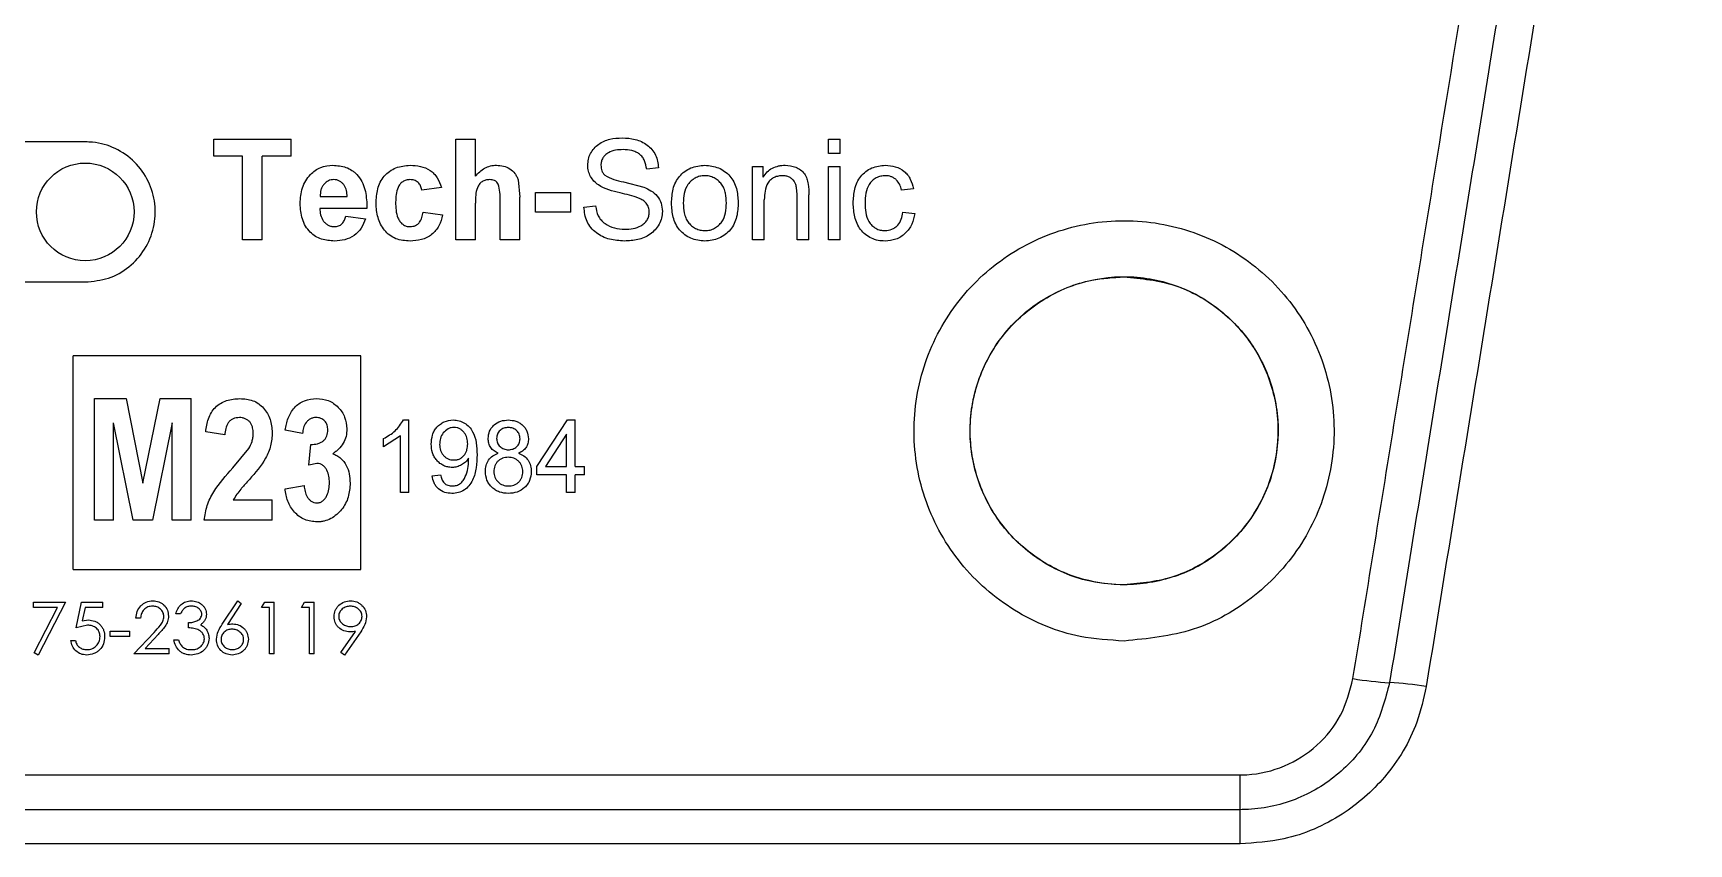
# Model space of a CAD drawing. Extents: x 150 to 4150, y 50 to 2920.
# Drawn here: x 974.9 to 1122.7, y 1658.8 to 1731.1 of the extents above; entities that cross this region are included whole.
import ezdxf

# ---------------------------------------------------------------- set-up
doc = ezdxf.new("R2010")
doc.units = 0
doc.header["$LTSCALE"] = 10
doc.linetypes.add('SLD-KATı', pattern=[0])
doc.layers.get('0').update_dxf_attribs({"linetype": 'CONTINUOUS'})

msp = doc.modelspace()

# ---------------------------------------------------------------- linework, layer by layer
at = {"color": 7, "linetype": 'SLD-KATı'}
for p, q in [((979.53, 1721.42), (962.03, 1721.42)), ((991.01, 1721.67), (997.9, 1721.67)), ((991.01, 1720.15), (991.01, 1721.67)), ((997.9, 1720.15), (997.9, 1721.67)), ((1012.61, 1721.67), (1014.36, 1721.67)), ((1012.61, 1712.69), (1012.61, 1721.67)), ((1014.36, 1718.36), (1014.36, 1721.67)), ((1045.88, 1721.67), (1046.93, 1721.67)), ((1045.88, 1720.38), (1045.88, 1721.67)), ((1046.93, 1720.38), (1046.93, 1721.67)), ((993.58, 1720.15), (991.01, 1720.15)), ((993.58, 1712.69), (993.58, 1720.15)), ((997.9, 1720.15), (995.33, 1720.15)), ((995.33, 1712.69), (995.33, 1720.15)), ((1046.93, 1720.38), (1045.88, 1720.38)), ((1018.18, 1718.04), (1018.33, 1716.5)), ((1030.71, 1719.1), (1029.66, 1718.98)), ((1039.11, 1719.22), (1040.05, 1719.22)), ((1039.11, 1712.69), (1039.11, 1719.22)), ((1040.05, 1718.28), (1040.05, 1719.22)), ((1045.88, 1719.22), (1046.93, 1719.22)), ((1045.88, 1712.69), (1045.88, 1719.22)), ((1046.93, 1712.69), (1046.93, 1719.22)), ((1000.5, 1716.54), (1002.92, 1716.54)), ((1011.33, 1717.35), (1009.58, 1717.12)), ((1018.33, 1712.69), (1018.33, 1716.5)), ((1019.73, 1716.89), (1022.88, 1716.89)), ((1019.73, 1715.14), (1019.73, 1716.89)), ((1022.88, 1715.14), (1022.88, 1716.89)), ((1027.59, 1717.85), (1029.39, 1717.39)), ((1043.08, 1712.69), (1043.08, 1716.66)), ((1044.13, 1712.69), (1044.13, 1716.69)), ((1053.47, 1717.24), (1052.42, 1717.12)), ((1004.67, 1715.49), (1000.47, 1715.49)), ((1004.68, 1715.68), (1004.67, 1715.49)), ((1009.69, 1715.14), (1011.44, 1714.9)), ((1014.36, 1712.69), (1014.36, 1715.96)), ((1016.58, 1712.69), (1016.58, 1716.14)), ((1022.88, 1715.14), (1019.73, 1715.14)), ((1024.05, 1715.6), (1025.1, 1715.72)), ((1040.16, 1712.69), (1040.16, 1716.25)), ((1052.54, 1715.14), (1053.59, 1715.02)), ((1002.8, 1714.79), (1004.56, 1714.55)), ((995.33, 1712.69), (993.58, 1712.69)), ((1014.36, 1712.69), (1012.61, 1712.69)), ((1018.33, 1712.69), (1016.58, 1712.69)), ((1040.16, 1712.69), (1039.11, 1712.69)), ((1044.13, 1712.69), (1043.08, 1712.69)), ((1046.93, 1712.69), (1045.88, 1712.69)), ((962.03, 1708.92), (979.53, 1708.92)), ((1004.14, 1702.32), (978.44, 1702.32)), ((978.44, 1683.26), (978.44, 1702.32)), ((1004.14, 1683.26), (1004.14, 1702.32)), ((980.35, 1698.52), (983.17, 1698.52)), ((980.35, 1687.66), (980.35, 1698.52)), ((983.17, 1698.52), (984.68, 1690.96)), ((984.68, 1690.96), (986.21, 1698.52)), ((986.21, 1698.52), (989, 1698.52)), ((989, 1687.66), (989, 1698.52)), ((983.8, 1687.66), (982.06, 1696.35)), ((982.06, 1687.66), (982.06, 1696.35)), ((987.3, 1696.35), (985.53, 1687.66)), ((987.3, 1687.66), (987.3, 1696.35)), ((1007.94, 1696.61), (1008.42, 1696.61)), ((1008.42, 1690.14), (1008.42, 1696.61)), ((1019.85, 1692.46), (1022.58, 1696.61)), ((1022.58, 1696.61), (1023.27, 1696.61)), ((1023.27, 1692.46), (1023.27, 1696.61)), ((991.98, 1695.27), (990.28, 1695.55)), ((998.92, 1695.41), (997.37, 1695.7)), ((999.49, 1692.58), (999.68, 1694.43)), ((1007.67, 1695.2), (1006.17, 1694.2)), ((1006.17, 1694.2), (1006.17, 1694.95)), ((1007.67, 1690.14), (1007.67, 1695.2)), ((1022.51, 1695.35), (1020.61, 1692.46)), ((1022.51, 1692.46), (1022.51, 1695.35)), ((992.71, 1692.33), (994.13, 1694.06)), ((1013.76, 1693.03), (1013.76, 1693.19)), ((1000.22, 1692.73), (999.49, 1692.58)), ((1010.51, 1691.63), (1011.26, 1691.71)), ((1019.85, 1691.71), (1019.85, 1692.46)), ((1022.51, 1691.71), (1019.85, 1691.71)), ((1020.61, 1692.46), (1022.51, 1692.46)), ((1022.51, 1690.14), (1022.51, 1691.71)), ((1023.27, 1692.46), (1024.1, 1692.46)), ((1024.1, 1691.71), (1023.27, 1691.71)), ((1023.27, 1690.14), (1023.27, 1691.71)), ((1024.1, 1691.71), (1024.1, 1692.46)), ((997.37, 1690.48), (999.07, 1690.76)), ((1008.42, 1690.14), (1007.67, 1690.14)), ((1023.27, 1690.14), (1022.51, 1690.14)), ((992.75, 1689.49), (996.23, 1689.49)), ((996.23, 1687.66), (996.23, 1689.49)), ((982.06, 1687.66), (980.35, 1687.66)), ((985.53, 1687.66), (983.8, 1687.66)), ((989, 1687.66), (987.3, 1687.66)), ((996.23, 1687.66), (990.14, 1687.66)), ((978.44, 1683.26), (1004.14, 1683.26)), ((974.91, 1680.36), (977.76, 1680.36)), ((974.91, 1679.89), (974.91, 1680.36)), ((977.06, 1679.89), (974.91, 1679.89)), ((974.97, 1675.84), (977.06, 1679.89)), ((977.76, 1680.36), (975.33, 1675.64)), ((978.71, 1678.06), (979.19, 1680.36)), ((979.19, 1680.36), (981.09, 1680.36)), ((979.51, 1679.89), (979.26, 1678.68)), ((981.09, 1679.89), (979.51, 1679.89)), ((981.09, 1679.89), (981.09, 1680.36)), ((991.75, 1678.38), (993.14, 1680.48)), ((993.46, 1680.23), (992.23, 1678.37)), ((993.14, 1680.48), (993.46, 1680.23)), ((995.27, 1679.89), (995.55, 1680.36)), ((995.99, 1679.89), (995.27, 1679.89)), ((995.55, 1680.36), (996.4, 1680.36)), ((995.99, 1675.76), (995.99, 1679.89)), ((996.4, 1675.76), (996.4, 1680.36)), ((998.84, 1679.89), (999.11, 1680.36)), ((999.55, 1679.89), (998.84, 1679.89)), ((999.11, 1680.36), (999.96, 1680.36)), ((999.55, 1675.76), (999.55, 1679.89)), ((999.96, 1675.76), (999.96, 1680.36)), ((979.73, 1678.3), (978.71, 1678.06)), ((979.26, 1678.68), (979.81, 1678.77)), ((984.47, 1678.94), (984.05, 1678.94)), ((988.03, 1679.3), (987.62, 1679.3)), ((988.74, 1678.06), (988.74, 1678.53)), ((978.24, 1676.94), (978.65, 1676.94)), ((981.74, 1677.76), (983.52, 1677.76)), ((981.74, 1677.29), (981.74, 1677.76)), ((983.52, 1677.29), (981.74, 1677.29)), ((983.52, 1677.29), (983.52, 1677.76)), ((983.88, 1675.76), (985.67, 1677.66)), ((986.03, 1677.46), (984.87, 1676.23)), ((987.44, 1677), (987.85, 1677)), ((1002.36, 1675.87), (1003.65, 1677.74)), ((1004.12, 1677.71), (1002.69, 1675.64)), ((975.33, 1675.64), (974.97, 1675.84)), ((987.02, 1675.76), (983.88, 1675.76)), ((984.87, 1676.23), (987.02, 1676.23)), ((987.02, 1675.76), (987.02, 1676.23)), ((996.4, 1675.76), (995.99, 1675.76)), ((999.96, 1675.76), (999.55, 1675.76)), ((1002.69, 1675.64), (1002.36, 1675.87)), ((958.92, 1664.95), (1082.64, 1664.95)), ((1082.64, 1661.84), (1082.64, 1664.95)), ((1082.64, 1661.84), (958.92, 1661.84)), ((1082.64, 1658.79), (1082.64, 1661.84)), ((1082.64, 1658.79), (958.92, 1658.79))]:
    msp.add_line(p, q, dxfattribs=at)
msp.add_circle((979.53, 1715.17), 4.36, dxfattribs=at)
for centre, radius, start, end in [((1097.6, 1702.81), 29.68, 260.5422, 266.8875), ((1094.5, 1643.95), 29.27, 80.6586, 87.0911)]:
    msp.add_arc(centre, radius, start, end, dxfattribs=at)
for points, knots in [([(1092.72, 1673.54), (1093.94, 1681.07), (1096.38, 1696.15), (1100.98, 1724.57), (1106.52, 1758.82), (1111.9, 1792.08), (1115.11, 1811.94), (1116.18, 1818.54)], [0, 0, 0, 0, 0.156572, 0.313392, 0.587524, 0.862996, 1, 1, 1, 1]), ([(1119.45, 1817.86), (1118.92, 1814.59), (1116.27, 1798.24), (1112.32, 1773.87), (1107.6, 1744.81), (1103.73, 1720.92), (1099.85, 1697.02), (1097.28, 1681.12), (1095.99, 1673.18)], [0, 0, 0, 0, 0.0680479, 0.3403924, 0.5047146, 0.6690368, 0.8345184, 1, 1, 1, 1]), ([(1122.71, 1817.18), (1121.45, 1809.42), (1118.08, 1788.68), (1114.16, 1764.55), (1109.55, 1736.17), (1105.1, 1708.78), (1101.2, 1684.81), (1099.26, 1672.83)], [0, 0, 0, 0, 0.1618866, 0.4325107, 0.5001293, 0.7500647, 1, 1, 1, 1]), ([(979.53, 1708.92), (980.23, 1708.99), (981.64, 1709.12), (983.5, 1710.2), (984.93, 1711.78), (985.74, 1713.76), (985.86, 1715.9), (985.26, 1717.95), (984.01, 1719.7), (982.26, 1720.92), (980.67, 1721.38), (979.75, 1721.41), (979.53, 1721.42)], [0, 0, 0, 0, 0.107103, 0.214201, 0.321424, 0.428877, 0.536492, 0.64413, 0.751674, 0.859074, 0.966344, 1, 1, 1, 1]), ([(1024.4, 1719.32), (1024.41, 1719.51), (1024.43, 1719.87), (1024.63, 1720.4), (1024.95, 1720.85), (1025.5, 1721.34), (1026.36, 1721.73), (1027.1, 1721.76), (1027.46, 1721.78)], [0, 0, 0, 0, 0.125161, 0.250238, 0.37531, 0.500479, 0.749793, 1, 1, 1, 1]), ([(1027.46, 1721.78), (1027.86, 1721.76), (1028.64, 1721.71), (1029.57, 1721.29), (1030.14, 1720.75), (1030.46, 1720.25), (1030.66, 1719.69), (1030.69, 1719.3), (1030.71, 1719.1)], [0, 0, 0, 0, 0.250133, 0.499414, 0.624538, 0.748959, 0.874748, 1, 1, 1, 1]), ([(1027.56, 1720.73), (1027.33, 1720.72), (1026.88, 1720.71), (1026.32, 1720.52), (1025.95, 1720.25), (1025.73, 1719.99), (1025.59, 1719.67), (1025.58, 1719.45), (1025.57, 1719.33)], [0, 0, 0, 0, 0.250351, 0.499929, 0.62962, 0.750056, 0.874991, 1, 1, 1, 1]), ([(1029.66, 1718.98), (1029.61, 1719.24), (1029.55, 1719.62), (1029.29, 1720.07), (1029.02, 1720.34), (1028.69, 1720.53), (1028.21, 1720.7), (1027.81, 1720.72), (1027.56, 1720.73)], [0, 0, 0, 0, 0.2496473, 0.3779073, 0.499675, 0.618633, 0.7498991, 1, 1, 1, 1]), ([(998.72, 1715.92), (998.75, 1716.39), (998.8, 1717.1), (999.19, 1717.97), (999.48, 1718.33), (999.63, 1718.51)], [0, 0, 0, 0, 0.499445, 0.74975, 1, 1, 1, 1]), ([(999.63, 1718.51), (999.77, 1718.64), (1000.04, 1718.89), (1000.71, 1719.25), (1001.27, 1719.3), (1001.64, 1719.33)], [0, 0, 0, 0, 0.250539, 0.501017, 1, 1, 1, 1]), ([(1001.71, 1718.05), (1001.63, 1718.05), (1001.47, 1718.04), (1001.15, 1717.94), (1000.97, 1717.77), (1000.85, 1717.66)], [0, 0, 0, 0, 0.246633, 0.501207, 1, 1, 1, 1]), ([(1001.64, 1719.33), (1002.04, 1719.3), (1002.64, 1719.26), (1003.26, 1718.94), (1003.58, 1718.71), (1003.72, 1718.57), (1003.79, 1718.5)], [0, 0, 0, 0, 0.499042, 0.749298, 0.874629, 1, 1, 1, 1]), ([(1002.92, 1716.54), (1002.91, 1716.72), (1002.88, 1717.08), (1002.71, 1717.5), (1002.46, 1717.77), (1002.24, 1717.93), (1001.99, 1718.03), (1001.8, 1718.05), (1001.71, 1718.05)], [0, 0, 0, 0, 0.25029, 0.499567, 0.624698, 0.749827, 0.87481, 1, 1, 1, 1]), ([(1003.79, 1718.5), (1003.94, 1718.3), (1004.26, 1717.9), (1004.61, 1716.94), (1004.65, 1716.19), (1004.68, 1715.68)], [0, 0, 0, 0, 0.249958, 0.500124, 1, 1, 1, 1]), ([(1005.49, 1715.93), (1005.51, 1716.37), (1005.55, 1717.02), (1005.85, 1717.83), (1006.21, 1718.37), (1006.69, 1718.81), (1007.45, 1719.24), (1008.1, 1719.3), (1008.53, 1719.33)], [0, 0, 0, 0, 0.250145, 0.375355, 0.500469, 0.625592, 0.750723, 1, 1, 1, 1]), ([(1008.52, 1718.05), (1008.4, 1718.04), (1008.18, 1718.03), (1007.87, 1717.88), (1007.62, 1717.65), (1007.39, 1717.27), (1007.26, 1716.72), (1007.25, 1716.27), (1007.24, 1716.05)], [0, 0, 0, 0, 0.124994, 0.249801, 0.374756, 0.499693, 0.749473, 1, 1, 1, 1]), ([(1009.58, 1717.12), (1009.55, 1717.25), (1009.49, 1717.5), (1009.3, 1717.77), (1009.09, 1717.93), (1008.85, 1718.03), (1008.65, 1718.04), (1008.52, 1718.05)], [0, 0, 0, 0, 0.250263, 0.499565, 0.621329, 0.74996, 1, 1, 1, 1]), ([(1008.53, 1719.33), (1008.84, 1719.32), (1009.46, 1719.29), (1010.2, 1718.99), (1010.68, 1718.59), (1011.06, 1718.09), (1011.22, 1717.65), (1011.33, 1717.35)], [0, 0, 0, 0, 0.250236, 0.49971, 0.622006, 0.750033, 1, 1, 1, 1]), ([(1014.36, 1718.36), (1014.62, 1718.63), (1015, 1719.03), (1015.61, 1719.26), (1015.97, 1719.33), (1016.15, 1719.33), (1016.24, 1719.33)], [0, 0, 0, 0, 0.498643, 0.749055, 0.874492, 1, 1, 1, 1]), ([(1015.62, 1718.05), (1015.5, 1718.04), (1015.27, 1718.03), (1014.95, 1717.88), (1014.69, 1717.64), (1014.37, 1717.02), (1014.37, 1716.43), (1014.36, 1715.96)], [0, 0, 0, 0, 0.125206, 0.250146, 0.376208, 0.500302, 1, 1, 1, 1]), ([(1016.41, 1717.65), (1016.37, 1717.71), (1016.28, 1717.84), (1016.08, 1717.97), (1015.85, 1718.04), (1015.7, 1718.05), (1015.62, 1718.05)], [0, 0, 0, 0, 0.250048, 0.4997611, 0.752482, 1, 1, 1, 1]), ([(1016.24, 1719.33), (1016.45, 1719.32), (1016.87, 1719.3), (1017.46, 1719.05), (1017.84, 1718.69), (1018.06, 1718.33), (1018.14, 1718.14), (1018.18, 1718.04)], [0, 0, 0, 0, 0.25031, 0.499971, 0.749385, 0.874641, 1, 1, 1, 1]), ([(1027.29, 1716.86), (1026.61, 1717.02), (1025.74, 1717.22), (1024.94, 1717.9), (1024.63, 1718.32), (1024.47, 1718.72), (1024.41, 1719.06), (1024.4, 1719.24), (1024.4, 1719.32)], [0, 0, 0, 0, 0.499165, 0.627051, 0.749535, 0.874603, 0.937283, 1, 1, 1, 1]), ([(1025.57, 1719.33), (1025.58, 1719.17), (1025.6, 1718.92), (1025.75, 1718.62), (1025.87, 1718.5), (1025.92, 1718.44)], [0, 0, 0, 0, 0.499276, 0.749721, 1, 1, 1, 1]), ([(1025.92, 1718.44), (1026.19, 1718.3), (1026.71, 1718.03), (1027.3, 1717.91), (1027.59, 1717.85)], [0, 0, 0, 0, 0.498479, 1, 1, 1, 1]), ([(1031.87, 1715.95), (1031.9, 1716.38), (1031.93, 1717.02), (1032.22, 1717.83), (1032.57, 1718.36), (1033.04, 1718.79), (1033.78, 1719.23), (1034.42, 1719.29), (1034.85, 1719.33)], [0, 0, 0, 0, 0.250177, 0.379057, 0.500533, 0.62558, 0.750863, 1, 1, 1, 1]), ([(1034.82, 1718.4), (1034.68, 1718.39), (1034.39, 1718.37), (1033.97, 1718.21), (1033.62, 1717.95), (1033.23, 1717.52), (1032.96, 1716.82), (1032.94, 1716.25), (1032.92, 1715.96)], [0, 0, 0, 0, 0.1251176, 0.2502018, 0.3753153, 0.5004433, 0.7496385, 1, 1, 1, 1]), ([(1036.78, 1715.96), (1036.76, 1716.25), (1036.75, 1716.7), (1036.57, 1717.27), (1036.35, 1717.65), (1036.05, 1717.98), (1035.68, 1718.22), (1035.33, 1718.35), (1035.04, 1718.4), (1034.9, 1718.4), (1034.82, 1718.4)], [0, 0, 0, 0, 0.249973, 0.381134, 0.49997, 0.6245, 0.749913, 0.874817, 0.937396, 1, 1, 1, 1]), ([(1034.85, 1719.33), (1035.27, 1719.29), (1035.9, 1719.23), (1036.63, 1718.8), (1037.1, 1718.39), (1037.46, 1717.86), (1037.77, 1717.08), (1037.8, 1716.44), (1037.83, 1716.02)], [0, 0, 0, 0, 0.249131, 0.373423, 0.499539, 0.620606, 0.749931, 1, 1, 1, 1]), ([(1040.05, 1718.28), (1040.16, 1718.44), (1040.39, 1718.76), (1040.87, 1719.1), (1041.34, 1719.26), (1041.72, 1719.33), (1041.92, 1719.33), (1042.01, 1719.33)], [0, 0, 0, 0, 0.2500119, 0.4997901, 0.7495501, 0.8747411, 1, 1, 1, 1]), ([(1041.8, 1718.4), (1041.67, 1718.39), (1041.42, 1718.38), (1041.04, 1718.26), (1040.72, 1718.05), (1040.38, 1717.66), (1040.19, 1717.02), (1040.17, 1716.51), (1040.16, 1716.25)], [0, 0, 0, 0, 0.125216, 0.25028, 0.375253, 0.500173, 0.749454, 1, 1, 1, 1]), ([(1043.08, 1716.66), (1043.08, 1716.86), (1043.07, 1717.18), (1042.99, 1717.59), (1042.87, 1717.88), (1042.67, 1718.11), (1042.41, 1718.28), (1042.11, 1718.38), (1041.91, 1718.4), (1041.8, 1718.4)], [0, 0, 0, 0, 0.250349, 0.386458, 0.500282, 0.625041, 0.748702, 0.874829, 1, 1, 1, 1]), ([(1042.01, 1719.33), (1042.34, 1719.3), (1042.83, 1719.25), (1043.41, 1718.93), (1043.77, 1718.59), (1043.98, 1718.14), (1044.12, 1717.5), (1044.13, 1717.01), (1044.13, 1716.69)], [0, 0, 0, 0, 0.249222, 0.374884, 0.499171, 0.624164, 0.749349, 1, 1, 1, 1]), ([(1048.1, 1715.96), (1048.12, 1716.38), (1048.15, 1717.02), (1048.42, 1717.81), (1048.75, 1718.35), (1049.2, 1718.79), (1049.92, 1719.23), (1050.55, 1719.29), (1050.97, 1719.33)], [0, 0, 0, 0, 0.250303, 0.380245, 0.500705, 0.625678, 0.750983, 1, 1, 1, 1]), ([(1050.98, 1718.4), (1050.84, 1718.39), (1050.55, 1718.38), (1050.14, 1718.22), (1049.79, 1717.97), (1049.42, 1717.53), (1049.18, 1716.83), (1049.16, 1716.26), (1049.15, 1715.98)], [0, 0, 0, 0, 0.125135, 0.250197, 0.375256, 0.500335, 0.749591, 1, 1, 1, 1]), ([(1050.97, 1719.33), (1051.27, 1719.31), (1051.87, 1719.27), (1052.55, 1718.9), (1052.97, 1718.48), (1053.29, 1717.96), (1053.4, 1717.53), (1053.47, 1717.24)], [0, 0, 0, 0, 0.249991, 0.49943, 0.624677, 0.749943, 1, 1, 1, 1]), ([(1052.42, 1717.12), (1052.37, 1717.29), (1052.27, 1717.62), (1052.02, 1717.99), (1051.74, 1718.2), (1051.5, 1718.32), (1051.25, 1718.39), (1051.07, 1718.4), (1050.98, 1718.4)], [0, 0, 0, 0, 0.250154, 0.499462, 0.62442, 0.749639, 0.874761, 1, 1, 1, 1]), ([(1000.85, 1717.66), (1000.79, 1717.58), (1000.67, 1717.42), (1000.52, 1717.04), (1000.51, 1716.74), (1000.5, 1716.54)], [0, 0, 0, 0, 0.250089, 0.500362, 1, 1, 1, 1]), ([(1016.58, 1716.14), (1016.58, 1716.4), (1016.59, 1716.91), (1016.47, 1717.4), (1016.41, 1717.65)], [0, 0, 0, 0, 0.512757, 1, 1, 1, 1]), ([(1029.89, 1715.16), (1029.88, 1715.3), (1029.86, 1715.58), (1029.64, 1715.95), (1029.32, 1716.23), (1028.55, 1716.59), (1027.85, 1716.74), (1027.29, 1716.86)], [0, 0, 0, 0, 0.124775, 0.249251, 0.367242, 0.499132, 1, 1, 1, 1]), ([(1029.39, 1717.39), (1029.61, 1717.29), (1030.06, 1717.09), (1030.62, 1716.6), (1031, 1715.96), (1031.04, 1715.47), (1031.06, 1715.22)], [0, 0, 0, 0, 0.250506, 0.500566, 0.750063, 1, 1, 1, 1]), ([(999.62, 1713.36), (999.47, 1713.53), (999.17, 1713.89), (998.8, 1714.75), (998.75, 1715.45), (998.72, 1715.92)], [0, 0, 0, 0, 0.250194, 0.500441, 1, 1, 1, 1]), ([(1000.47, 1715.49), (1000.48, 1715.29), (1000.51, 1714.9), (1000.71, 1714.45), (1000.97, 1714.16), (1001.21, 1713.98), (1001.44, 1713.9), (1001.63, 1713.86), (1001.73, 1713.86), (1001.78, 1713.86)], [0, 0, 0, 0, 0.2501746, 0.49938, 0.622668, 0.7496855, 0.8746831, 0.937341, 1, 1, 1, 1]), ([(1008.53, 1712.57), (1008.09, 1712.6), (1007.45, 1712.65), (1006.69, 1713.07), (1006.09, 1713.68), (1005.58, 1714.65), (1005.52, 1715.51), (1005.49, 1715.93)], [0, 0, 0, 0, 0.249686, 0.374632, 0.500037, 0.749797, 1, 1, 1, 1]), ([(1007.24, 1716.05), (1007.25, 1715.56), (1007.26, 1714.95), (1007.61, 1714.31), (1007.86, 1714.05), (1008.19, 1713.88), (1008.43, 1713.86), (1008.55, 1713.86)], [0, 0, 0, 0, 0.499515, 0.626872, 0.749912, 0.874842, 1, 1, 1, 1]), ([(1008.55, 1713.86), (1008.71, 1713.87), (1008.95, 1713.9), (1009.22, 1714.07), (1009.44, 1714.3), (1009.59, 1714.67), (1009.66, 1714.98), (1009.69, 1715.14)], [0, 0, 0, 0, 0.24907, 0.374174, 0.499304, 0.743247, 1, 1, 1, 1]), ([(1027.66, 1712.57), (1027.22, 1712.6), (1026.33, 1712.65), (1025.3, 1713.14), (1024.67, 1713.75), (1024.18, 1714.5), (1024.1, 1715.16), (1024.05, 1715.6)], [0, 0, 0, 0, 0.250466, 0.500009, 0.62733, 0.750603, 1, 1, 1, 1]), ([(1025.1, 1715.72), (1025.15, 1715.41), (1025.23, 1714.95), (1025.57, 1714.43), (1026.04, 1714.02), (1026.77, 1713.68), (1027.39, 1713.64), (1027.7, 1713.62)], [0, 0, 0, 0, 0.2498786, 0.3713716, 0.5001042, 0.7498325, 1, 1, 1, 1]), ([(1031.06, 1715.22), (1031.04, 1715.02), (1031.02, 1714.62), (1030.78, 1714.06), (1030.43, 1713.56), (1029.82, 1713.03), (1028.87, 1712.63), (1028.06, 1712.59), (1027.66, 1712.57)], [0, 0, 0, 0, 0.125116, 0.250173, 0.37383, 0.500453, 0.74977, 1, 1, 1, 1]), ([(1027.7, 1713.62), (1027.95, 1713.63), (1028.45, 1713.65), (1029.05, 1713.86), (1029.46, 1714.15), (1029.71, 1714.44), (1029.86, 1714.78), (1029.88, 1715.03), (1029.89, 1715.16)], [0, 0, 0, 0, 0.250368, 0.499988, 0.625112, 0.750097, 0.874983, 1, 1, 1, 1]), ([(1034.85, 1712.57), (1034.42, 1712.61), (1033.78, 1712.68), (1033.05, 1713.12), (1032.57, 1713.55), (1032.23, 1714.09), (1031.93, 1714.89), (1031.9, 1715.53), (1031.87, 1715.95)], [0, 0, 0, 0, 0.249112, 0.374296, 0.499492, 0.62462, 0.749826, 1, 1, 1, 1]), ([(1032.92, 1715.96), (1032.94, 1715.66), (1032.96, 1715.21), (1033.13, 1714.64), (1033.35, 1714.25), (1033.65, 1713.93), (1034.01, 1713.68), (1034.44, 1713.53), (1034.73, 1713.51), (1034.88, 1713.51)], [0, 0, 0, 0, 0.250026, 0.3816264, 0.5001101, 0.6243652, 0.7501909, 0.8742029, 1, 1, 1, 1]), ([(1037.83, 1716.02), (1037.81, 1715.59), (1037.78, 1714.94), (1037.49, 1714.12), (1037.16, 1713.57), (1036.68, 1713.13), (1035.94, 1712.68), (1035.28, 1712.61), (1034.85, 1712.57)], [0, 0, 0, 0, 0.250263, 0.375495, 0.500612, 0.625763, 0.750907, 1, 1, 1, 1]), ([(1034.88, 1713.51), (1035.03, 1713.51), (1035.32, 1713.53), (1035.73, 1713.7), (1036.08, 1713.96), (1036.47, 1714.39), (1036.74, 1715.09), (1036.76, 1715.67), (1036.78, 1715.96)], [0, 0, 0, 0, 0.125093, 0.250123, 0.375265, 0.500419, 0.749681, 1, 1, 1, 1]), ([(1050.94, 1712.57), (1050.73, 1712.58), (1050.31, 1712.6), (1049.71, 1712.8), (1049.18, 1713.14), (1048.74, 1713.58), (1048.42, 1714.12), (1048.15, 1714.92), (1048.12, 1715.54), (1048.1, 1715.96)], [0, 0, 0, 0, 0.125064, 0.250041, 0.375011, 0.500013, 0.624981, 0.750051, 1, 1, 1, 1]), ([(1049.15, 1715.98), (1049.16, 1715.69), (1049.18, 1715.12), (1049.39, 1714.41), (1049.75, 1713.96), (1050.1, 1713.69), (1050.5, 1713.53), (1050.79, 1713.51), (1050.94, 1713.51)], [0, 0, 0, 0, 0.25043, 0.499835, 0.624839, 0.749906, 0.874905, 1, 1, 1, 1]), ([(1050.94, 1713.51), (1051.15, 1713.53), (1051.46, 1713.56), (1051.83, 1713.77), (1052.16, 1714.04), (1052.42, 1714.52), (1052.5, 1714.93), (1052.54, 1715.14)], [0, 0, 0, 0, 0.246957, 0.375106, 0.49991, 0.749469, 1, 1, 1, 1]), ([(1053.59, 1715.02), (1053.52, 1714.7), (1053.38, 1714.05), (1052.79, 1713.22), (1051.93, 1712.66), (1051.27, 1712.6), (1050.94, 1712.57)], [0, 0, 0, 0, 0.25053, 0.500249, 0.749981, 1, 1, 1, 1]), ([(1001.78, 1713.86), (1001.9, 1713.87), (1002.09, 1713.88), (1002.32, 1714), (1002.51, 1714.16), (1002.69, 1714.43), (1002.77, 1714.67), (1002.8, 1714.79)], [0, 0, 0, 0, 0.249479, 0.371138, 0.499784, 0.749476, 1, 1, 1, 1]), ([(1004.56, 1714.55), (1004.44, 1714.27), (1004.22, 1713.7), (1003.56, 1713.03), (1002.71, 1712.63), (1002.1, 1712.59), (1001.79, 1712.57)], [0, 0, 0, 0, 0.250332, 0.499863, 0.749676, 1, 1, 1, 1]), ([(1011.44, 1714.9), (1011.35, 1714.57), (1011.21, 1714.07), (1010.83, 1713.5), (1010.47, 1713.14), (1010.03, 1712.87), (1009.39, 1712.62), (1008.87, 1712.59), (1008.53, 1712.57)], [0, 0, 0, 0, 0.249824, 0.377175, 0.499988, 0.622196, 0.750155, 1, 1, 1, 1]), ([(1072.28, 1676.89), (1074.38, 1677.1), (1078.57, 1677.51), (1084.16, 1680.7), (1088.43, 1685.42), (1090.9, 1691.34), (1091.27, 1697.77), (1089.49, 1703.96), (1085.75, 1709.2), (1080.49, 1712.9), (1074.32, 1714.64), (1067.92, 1714.24), (1062.02, 1711.76), (1057.27, 1707.46), (1054.21, 1701.84), (1053.17, 1695.51), (1054.29, 1689.19), (1057.45, 1683.58), (1062.3, 1679.36), (1067.54, 1677.19), (1070.97, 1676.97), (1072.28, 1676.89)], [0, 0, 0, 0, 0.05328, 0.106553, 0.160041, 0.213898, 0.26796, 0.321984, 0.375824, 0.42948, 0.48302, 0.53651, 0.589989, 0.64349, 0.697057, 0.750762, 0.804662, 0.858719, 0.912748, 0.966501, 1, 1, 1, 1]), ([(1001.79, 1712.57), (1001.4, 1712.6), (1000.8, 1712.64), (1000.07, 1712.96), (999.77, 1713.23), (999.62, 1713.36)], [0, 0, 0, 0, 0.4995708, 0.7498163, 1, 1, 1, 1]), ([(1072.28, 1681.89), (1073.82, 1682.04), (1076.9, 1682.34), (1081, 1684.69), (1084.13, 1688.15), (1085.94, 1692.5), (1086.21, 1697.21), (1084.9, 1701.75), (1082.15, 1705.59), (1078.29, 1708.3), (1073.77, 1709.58), (1069.08, 1709.28), (1064.75, 1707.46), (1061.27, 1704.31), (1059.03, 1700.18), (1058.27, 1695.54), (1059.09, 1690.9), (1061.41, 1686.79), (1064.97, 1683.7), (1068.81, 1682.11), (1071.32, 1681.95), (1072.28, 1681.89)], [0, 0, 0, 0, 0.053318, 0.106629, 0.160122, 0.21394, 0.267967, 0.321997, 0.375878, 0.429572, 0.483122, 0.536594, 0.590046, 0.643534, 0.697122, 0.75087, 0.804804, 0.858854, 0.91284, 0.966563, 1, 1, 1, 1]), ([(1072.28, 1709.38), (1071.32, 1709.32), (1068.81, 1709.16), (1064.98, 1707.57), (1061.43, 1704.49), (1059.1, 1700.38), (1058.28, 1695.74), (1059.04, 1691.09), (1061.29, 1686.97), (1064.76, 1683.84), (1069.07, 1682.02), (1073.74, 1681.72), (1078.27, 1682.98), (1082.13, 1685.69), (1084.88, 1689.53), (1086.19, 1694.06), (1085.93, 1698.75), (1084.14, 1703.09), (1081.01, 1706.57), (1076.91, 1708.92), (1073.82, 1709.23), (1072.28, 1709.38)], [0, 0, 0, 0, 0.033566, 0.087155, 0.140905, 0.194842, 0.248893, 0.302875, 0.356595, 0.41, 0.463214, 0.516535, 0.570152, 0.624074, 0.678126, 0.732109, 0.785918, 0.839552, 0.893059, 0.946529, 1, 1, 1, 1]), ([(990.28, 1695.55), (990.34, 1695.95), (990.43, 1696.55), (990.77, 1697.27), (991.13, 1697.75), (991.6, 1698.11), (992.33, 1698.45), (992.93, 1698.49), (993.33, 1698.52)], [0, 0, 0, 0, 0.250076, 0.380274, 0.500292, 0.625351, 0.750427, 1, 1, 1, 1]), ([(993.33, 1698.52), (993.72, 1698.49), (994.32, 1698.45), (995.03, 1698.08), (995.6, 1697.55), (996.12, 1696.68), (996.19, 1695.89), (996.23, 1695.5)], [0, 0, 0, 0, 0.2498365, 0.3750975, 0.5003268, 0.7479176, 1, 1, 1, 1]), ([(997.37, 1695.7), (997.44, 1696.06), (997.59, 1696.77), (998.05, 1697.6), (998.6, 1698.08), (999.25, 1698.44), (999.81, 1698.49), (1000.18, 1698.52)], [0, 0, 0, 0, 0.250566, 0.500132, 0.624785, 0.750555, 1, 1, 1, 1]), ([(1000.18, 1698.52), (1000.54, 1698.49), (1001.08, 1698.44), (1001.72, 1698.1), (1002.25, 1697.63), (1002.77, 1696.88), (1002.85, 1696.17), (1002.89, 1695.81)], [0, 0, 0, 0, 0.249746, 0.375608, 0.500416, 0.750407, 1, 1, 1, 1]), ([(993.29, 1696.83), (993.1, 1696.81), (992.81, 1696.78), (992.48, 1696.58), (992.22, 1696.3), (992.04, 1695.84), (992, 1695.46), (991.98, 1695.27)], [0, 0, 0, 0, 0.249292, 0.373562, 0.499565, 0.749262, 1, 1, 1, 1]), ([(994.53, 1695.39), (994.52, 1695.57), (994.51, 1695.84), (994.39, 1696.18), (994.25, 1696.41), (994.06, 1696.6), (993.82, 1696.73), (993.56, 1696.81), (993.38, 1696.82), (993.29, 1696.83)], [0, 0, 0, 0, 0.249942, 0.380131, 0.499951, 0.623477, 0.749881, 0.874845, 1, 1, 1, 1]), ([(1000.13, 1696.83), (1000.05, 1696.82), (999.88, 1696.81), (999.63, 1696.71), (999.42, 1696.57), (999.18, 1696.32), (998.99, 1695.92), (998.95, 1695.58), (998.92, 1695.41)], [0, 0, 0, 0, 0.125156, 0.250124, 0.374636, 0.500346, 0.749767, 1, 1, 1, 1]), ([(1001.19, 1695.72), (1001.18, 1695.86), (1001.17, 1696.08), (1001.05, 1696.35), (1000.92, 1696.52), (1000.75, 1696.66), (1000.56, 1696.76), (1000.35, 1696.82), (1000.21, 1696.82), (1000.13, 1696.83)], [0, 0, 0, 0, 0.249518, 0.37461, 0.499585, 0.624046, 0.749743, 0.874766, 1, 1, 1, 1]), ([(1000.79, 1694.75), (1000.86, 1694.82), (1000.99, 1694.94), (1001.11, 1695.19), (1001.18, 1695.45), (1001.19, 1695.63), (1001.19, 1695.72)], [0, 0, 0, 0, 0.250061, 0.499828, 0.749732, 1, 1, 1, 1]), ([(1002.89, 1695.81), (1002.88, 1695.59), (1002.85, 1695.14), (1002.58, 1694.52), (1002.23, 1694.08), (1001.89, 1693.78), (1001.71, 1693.66), (1001.62, 1693.59)], [0, 0, 0, 0, 0.249936, 0.499634, 0.749525, 0.874743, 1, 1, 1, 1]), ([(1006.17, 1694.95), (1006.53, 1695.16), (1007.25, 1695.57), (1007.71, 1696.26), (1007.94, 1696.61)], [0, 0, 0, 0, 0.500116, 1, 1, 1, 1]), ([(1010.42, 1694.46), (1010.44, 1694.73), (1010.47, 1695.14), (1010.68, 1695.65), (1010.92, 1695.98), (1011.23, 1696.25), (1011.7, 1696.54), (1012.11, 1696.58), (1012.38, 1696.61)], [0, 0, 0, 0, 0.2499844, 0.3764907, 0.5004432, 0.6275485, 0.750926, 1, 1, 1, 1]), ([(1012.46, 1695.94), (1012.37, 1695.94), (1012.18, 1695.93), (1011.83, 1695.78), (1011.47, 1695.47), (1011.21, 1694.97), (1011.19, 1694.6), (1011.17, 1694.41)], [0, 0, 0, 0, 0.123919, 0.251627, 0.500121, 0.749668, 1, 1, 1, 1]), ([(1012.38, 1696.61), (1012.56, 1696.6), (1012.91, 1696.57), (1013.41, 1696.35), (1013.82, 1696.01), (1014.24, 1695.43), (1014.48, 1694.57), (1014.5, 1693.86), (1014.51, 1693.51)], [0, 0, 0, 0, 0.12499, 0.250034, 0.375039, 0.500136, 0.749448, 1, 1, 1, 1]), ([(1013.68, 1694.48), (1013.67, 1694.65), (1013.65, 1695.01), (1013.44, 1695.42), (1013.19, 1695.67), (1012.97, 1695.83), (1012.73, 1695.93), (1012.55, 1695.94), (1012.46, 1695.94)], [0, 0, 0, 0, 0.2501092, 0.4992726, 0.6270201, 0.7503572, 0.8746091, 1, 1, 1, 1]), ([(1015.51, 1694.96), (1015.53, 1695.18), (1015.56, 1695.52), (1015.79, 1695.92), (1016.1, 1696.25), (1016.61, 1696.56), (1017.07, 1696.59), (1017.3, 1696.61)], [0, 0, 0, 0, 0.24955, 0.372669, 0.500322, 0.749908, 1, 1, 1, 1]), ([(1017.3, 1695.94), (1017.17, 1695.93), (1016.9, 1695.91), (1016.61, 1695.72), (1016.43, 1695.53), (1016.29, 1695.3), (1016.27, 1695.11), (1016.26, 1694.97)], [0, 0, 0, 0, 0.249953, 0.4998, 0.626937, 0.750561, 1, 1, 1, 1]), ([(1017.3, 1696.61), (1017.53, 1696.59), (1017.87, 1696.57), (1018.29, 1696.37), (1018.58, 1696.16), (1018.81, 1695.91), (1019.04, 1695.51), (1019.07, 1695.16), (1019.1, 1694.93)], [0, 0, 0, 0, 0.249839, 0.375097, 0.500366, 0.62691, 0.750771, 1, 1, 1, 1]), ([(1018.35, 1694.93), (1018.33, 1695.07), (1018.31, 1695.27), (1018.18, 1695.51), (1018, 1695.71), (1017.71, 1695.9), (1017.44, 1695.93), (1017.3, 1695.94)], [0, 0, 0, 0, 0.249713, 0.371532, 0.500405, 0.747989, 1, 1, 1, 1]), ([(994.13, 1694.06), (994.24, 1694.27), (994.4, 1694.58), (994.51, 1695.04), (994.52, 1695.27), (994.53, 1695.39)], [0, 0, 0, 0, 0.499608, 0.749748, 1, 1, 1, 1]), ([(996.23, 1695.5), (996.2, 1695.1), (996.14, 1694.3), (995.51, 1692.81), (994.71, 1691.9), (994.18, 1691.3)], [0, 0, 0, 0, 0.2499066, 0.4999812, 1, 1, 1, 1]), ([(999.68, 1694.43), (999.88, 1694.43), (1000.17, 1694.45), (1000.55, 1694.58), (1000.71, 1694.7), (1000.79, 1694.75)], [0, 0, 0, 0, 0.499624, 0.749726, 1, 1, 1, 1]), ([(1012.29, 1692.38), (1012.16, 1692.38), (1011.9, 1692.4), (1011.52, 1692.52), (1011.19, 1692.73), (1010.9, 1693), (1010.67, 1693.32), (1010.47, 1693.8), (1010.44, 1694.2), (1010.42, 1694.46)], [0, 0, 0, 0, 0.125088, 0.250077, 0.375002, 0.500221, 0.623875, 0.750339, 1, 1, 1, 1]), ([(1011.17, 1694.41), (1011.19, 1694.24), (1011.2, 1693.97), (1011.35, 1693.65), (1011.51, 1693.44), (1011.7, 1693.27), (1011.93, 1693.13), (1012.18, 1693.05), (1012.36, 1693.04), (1012.44, 1693.04)], [0, 0, 0, 0, 0.249526, 0.374618, 0.499693, 0.625858, 0.75035, 0.874269, 1, 1, 1, 1]), ([(1012.44, 1693.04), (1012.53, 1693.04), (1012.71, 1693.05), (1012.97, 1693.14), (1013.19, 1693.29), (1013.38, 1693.47), (1013.53, 1693.7), (1013.65, 1694.03), (1013.67, 1694.3), (1013.68, 1694.48)], [0, 0, 0, 0, 0.125071, 0.250082, 0.375111, 0.500144, 0.621988, 0.750203, 1, 1, 1, 1]), ([(1016.41, 1693.64), (1016.28, 1693.7), (1016.02, 1693.82), (1015.71, 1694.13), (1015.57, 1694.46), (1015.52, 1694.74), (1015.51, 1694.89), (1015.51, 1694.96)], [0, 0, 0, 0, 0.250228, 0.499787, 0.749305, 0.874609, 1, 1, 1, 1]), ([(1016.26, 1694.97), (1016.27, 1694.84), (1016.29, 1694.63), (1016.42, 1694.39), (1016.6, 1694.18), (1016.9, 1693.99), (1017.17, 1693.96), (1017.31, 1693.95)], [0, 0, 0, 0, 0.249889, 0.374117, 0.500587, 0.750168, 1, 1, 1, 1]), ([(1017.31, 1693.95), (1017.44, 1693.96), (1017.71, 1693.99), (1018, 1694.17), (1018.18, 1694.37), (1018.31, 1694.6), (1018.33, 1694.8), (1018.35, 1694.93)], [0, 0, 0, 0, 0.249878, 0.499547, 0.62635, 0.750347, 1, 1, 1, 1]), ([(1019.1, 1694.93), (1019.09, 1694.79), (1019.07, 1694.51), (1018.89, 1694.12), (1018.64, 1693.87), (1018.4, 1693.72), (1018.27, 1693.67), (1018.21, 1693.64)], [0, 0, 0, 0, 0.250158, 0.499694, 0.749368, 0.874637, 1, 1, 1, 1]), ([(1001.62, 1693.59), (1001.75, 1693.55), (1002, 1693.45), (1002.45, 1693.13), (1002.87, 1692.58), (1003.14, 1691.8), (1003.16, 1691.26), (1003.18, 1690.98)], [0, 0, 0, 0, 0.125099, 0.250232, 0.499775, 0.749672, 1, 1, 1, 1]), ([(1014.51, 1693.51), (1014.5, 1693.12), (1014.48, 1692.35), (1014.23, 1691.39), (1013.82, 1690.73), (1013.39, 1690.34), (1012.85, 1690.1), (1012.47, 1690.07), (1012.27, 1690.05)], [0, 0, 0, 0, 0.250539, 0.500162, 0.631126, 0.750111, 0.875032, 1, 1, 1, 1]), ([(1013.76, 1693.19), (1013.67, 1693.07), (1013.5, 1692.84), (1013.13, 1692.59), (1012.79, 1692.44), (1012.51, 1692.38), (1012.36, 1692.38), (1012.29, 1692.38)], [0, 0, 0, 0, 0.249792, 0.499716, 0.749645, 0.874795, 1, 1, 1, 1]), ([(1012.3, 1690.72), (1012.43, 1690.73), (1012.68, 1690.75), (1013.03, 1690.93), (1013.29, 1691.21), (1013.53, 1691.66), (1013.73, 1692.27), (1013.75, 1692.78), (1013.76, 1693.03)], [0, 0, 0, 0, 0.124872, 0.249722, 0.372895, 0.499645, 0.749659, 1, 1, 1, 1]), ([(1015.26, 1692.01), (1015.27, 1692.19), (1015.29, 1692.55), (1015.51, 1693.05), (1015.9, 1693.45), (1016.24, 1693.58), (1016.41, 1693.64)], [0, 0, 0, 0, 0.250552, 0.500404, 0.750081, 1, 1, 1, 1]), ([(1017.29, 1693.29), (1017.12, 1693.27), (1016.87, 1693.25), (1016.57, 1693.09), (1016.37, 1692.93), (1016.2, 1692.74), (1016.05, 1692.44), (1016.02, 1692.18), (1016.01, 1692.01)], [0, 0, 0, 0, 0.249415, 0.372192, 0.499918, 0.626467, 0.750448, 1, 1, 1, 1]), ([(1018.6, 1691.99), (1018.58, 1692.16), (1018.56, 1692.42), (1018.4, 1692.73), (1018.23, 1692.93), (1018.03, 1693.08), (1017.72, 1693.25), (1017.46, 1693.27), (1017.29, 1693.29)], [0, 0, 0, 0, 0.2495342, 0.3750127, 0.4999488, 0.6252848, 0.7505006, 1, 1, 1, 1]), ([(1018.21, 1693.64), (1018.37, 1693.57), (1018.71, 1693.43), (1019.09, 1693.03), (1019.31, 1692.53), (1019.34, 1692.17), (1019.35, 1691.99)], [0, 0, 0, 0, 0.250156, 0.499871, 0.749625, 1, 1, 1, 1]), ([(990.14, 1687.66), (990.21, 1688.1), (990.35, 1689), (991.19, 1690.64), (992.1, 1691.65), (992.71, 1692.33)], [0, 0, 0, 0, 0.2498414, 0.4996869, 1, 1, 1, 1]), ([(994.18, 1691.3), (994.05, 1691.16), (993.83, 1690.91), (993.59, 1690.64), (993.46, 1690.5), (993.43, 1690.45), (993.16, 1690.15), (992.96, 1689.82), (992.75, 1689.49)], [0, 0, 0, 0, 0.250361, 0.427434, 0.477051, 0.492132, 0.500722, 1, 1, 1, 1]), ([(1001.33, 1691.03), (1001.33, 1691.22), (1001.31, 1691.59), (1001.16, 1692.05), (1000.95, 1692.37), (1000.75, 1692.56), (1000.5, 1692.71), (1000.31, 1692.72), (1000.22, 1692.73)], [0, 0, 0, 0, 0.250315, 0.500045, 0.630529, 0.750214, 0.875077, 1, 1, 1, 1]), ([(1012.27, 1690.05), (1012.05, 1690.07), (1011.61, 1690.1), (1011.13, 1690.39), (1010.83, 1690.71), (1010.61, 1691.09), (1010.55, 1691.41), (1010.51, 1691.63)], [0, 0, 0, 0, 0.249966, 0.499379, 0.623585, 0.74991, 1, 1, 1, 1]), ([(1011.26, 1691.71), (1011.29, 1691.58), (1011.35, 1691.32), (1011.52, 1691.03), (1011.73, 1690.86), (1011.97, 1690.74), (1012.17, 1690.73), (1012.3, 1690.72)], [0, 0, 0, 0, 0.250452, 0.499982, 0.623984, 0.750345, 1, 1, 1, 1]), ([(1017.31, 1690.05), (1017.04, 1690.07), (1016.64, 1690.11), (1016.16, 1690.34), (1015.84, 1690.58), (1015.57, 1690.88), (1015.32, 1691.35), (1015.28, 1691.75), (1015.26, 1692.01)], [0, 0, 0, 0, 0.249686, 0.373704, 0.5002, 0.627087, 0.750594, 1, 1, 1, 1]), ([(1016.01, 1692.01), (1016.02, 1691.84), (1016.04, 1691.59), (1016.21, 1691.28), (1016.43, 1691.02), (1016.79, 1690.77), (1017.14, 1690.73), (1017.31, 1690.72)], [0, 0, 0, 0, 0.249907, 0.374387, 0.500631, 0.750286, 1, 1, 1, 1]), ([(1019.35, 1691.99), (1019.32, 1691.73), (1019.29, 1691.33), (1019.03, 1690.87), (1018.68, 1690.48), (1018.1, 1690.12), (1017.57, 1690.07), (1017.31, 1690.05)], [0, 0, 0, 0, 0.249661, 0.372735, 0.500411, 0.749991, 1, 1, 1, 1]), ([(1017.31, 1690.72), (1017.48, 1690.73), (1017.73, 1690.75), (1018.04, 1690.91), (1018.24, 1691.07), (1018.41, 1691.26), (1018.56, 1691.56), (1018.58, 1691.82), (1018.6, 1691.99)], [0, 0, 0, 0, 0.249529, 0.374411, 0.500066, 0.625304, 0.750499, 1, 1, 1, 1]), ([(1000.24, 1687.51), (999.85, 1687.55), (999.28, 1687.61), (998.62, 1688), (998.05, 1688.51), (997.54, 1689.35), (997.42, 1690.1), (997.37, 1690.48)], [0, 0, 0, 0, 0.249398, 0.372578, 0.500055, 0.749645, 1, 1, 1, 1]), ([(999.07, 1690.76), (999.09, 1690.58), (999.13, 1690.23), (999.29, 1689.81), (999.5, 1689.53), (999.7, 1689.35), (999.94, 1689.23), (1000.12, 1689.21), (1000.2, 1689.21)], [0, 0, 0, 0, 0.250372, 0.500059, 0.627638, 0.750227, 0.875016, 1, 1, 1, 1]), ([(1000.2, 1689.21), (1000.3, 1689.22), (1000.5, 1689.23), (1000.76, 1689.4), (1000.96, 1689.61), (1001.17, 1689.95), (1001.31, 1690.44), (1001.33, 1690.83), (1001.33, 1691.03)], [0, 0, 0, 0, 0.124842, 0.249608, 0.369178, 0.499842, 0.749637, 1, 1, 1, 1]), ([(1003.18, 1690.98), (1003.15, 1690.56), (1003.09, 1689.72), (1002.58, 1688.76), (1001.99, 1688.16), (1001.47, 1687.79), (1000.97, 1687.6), (1000.56, 1687.52), (1000.34, 1687.52), (1000.24, 1687.51)], [0, 0, 0, 0, 0.249898, 0.499246, 0.624712, 0.749614, 0.874668, 0.937324, 1, 1, 1, 1]), ([(984.05, 1678.94), (984.08, 1679.14), (984.12, 1679.54), (984.41, 1679.97), (984.71, 1680.23), (985.06, 1680.43), (985.36, 1680.46), (985.56, 1680.48)], [0, 0, 0, 0, 0.250052, 0.499593, 0.626991, 0.750379, 1, 1, 1, 1]), ([(985.54, 1680), (985.4, 1679.99), (985.19, 1679.97), (984.94, 1679.84), (984.78, 1679.71), (984.64, 1679.54), (984.52, 1679.29), (984.49, 1679.08), (984.47, 1678.94)], [0, 0, 0, 0, 0.249303, 0.374129, 0.499665, 0.625248, 0.750052, 1, 1, 1, 1]), ([(986.55, 1679.07), (986.54, 1679.14), (986.54, 1679.26), (986.47, 1679.44), (986.38, 1679.61), (986.2, 1679.79), (985.93, 1679.97), (985.67, 1679.99), (985.54, 1680)], [0, 0, 0, 0, 0.125254, 0.250427, 0.372571, 0.500988, 0.750349, 1, 1, 1, 1]), ([(985.56, 1680.48), (985.75, 1680.46), (986.02, 1680.44), (986.35, 1680.27), (986.63, 1680.04), (986.91, 1679.65), (986.94, 1679.29), (986.96, 1679.11)], [0, 0, 0, 0, 0.249873, 0.375565, 0.500626, 0.750354, 1, 1, 1, 1]), ([(987.62, 1679.3), (987.66, 1679.45), (987.76, 1679.77), (988.07, 1680.16), (988.5, 1680.43), (988.83, 1680.46), (988.99, 1680.48)], [0, 0, 0, 0, 0.250477, 0.500294, 0.75005, 1, 1, 1, 1]), ([(989, 1680), (988.89, 1680), (988.68, 1679.98), (988.38, 1679.83), (988.17, 1679.59), (988.08, 1679.39), (988.03, 1679.3)], [0, 0, 0, 0, 0.250128, 0.499613, 0.749397, 1, 1, 1, 1]), ([(988.99, 1680.48), (989.16, 1680.46), (989.5, 1680.43), (989.87, 1680.22), (990.1, 1679.98), (990.24, 1679.77), (990.33, 1679.53), (990.34, 1679.36), (990.35, 1679.28)], [0, 0, 0, 0, 0.249001, 0.499187, 0.624215, 0.74902, 0.875392, 1, 1, 1, 1]), ([(989.93, 1679.28), (989.93, 1679.34), (989.92, 1679.44), (989.85, 1679.59), (989.75, 1679.72), (989.58, 1679.86), (989.33, 1679.98), (989.11, 1680), (989, 1680)], [0, 0, 0, 0, 0.124203, 0.248613, 0.373085, 0.500352, 0.749876, 1, 1, 1, 1]), ([(1001.74, 1679.07), (1001.76, 1679.26), (1001.79, 1679.54), (1001.98, 1679.87), (1002.23, 1680.15), (1002.65, 1680.42), (1003.03, 1680.46), (1003.22, 1680.48)], [0, 0, 0, 0, 0.249571, 0.37466, 0.500355, 0.750159, 1, 1, 1, 1]), ([(1003.2, 1680), (1003.07, 1679.99), (1002.81, 1679.97), (1002.52, 1679.8), (1002.34, 1679.62), (1002.24, 1679.46), (1002.17, 1679.28), (1002.16, 1679.15), (1002.16, 1679.09)], [0, 0, 0, 0, 0.249756, 0.499146, 0.628565, 0.749618, 0.874785, 1, 1, 1, 1]), ([(1004.24, 1679.09), (1004.23, 1679.15), (1004.23, 1679.28), (1004.16, 1679.46), (1004.05, 1679.62), (1003.87, 1679.8), (1003.58, 1679.97), (1003.33, 1679.99), (1003.2, 1680)], [0, 0, 0, 0, 0.125204, 0.250372, 0.371561, 0.500841, 0.750252, 1, 1, 1, 1]), ([(1003.22, 1680.48), (1003.41, 1680.46), (1003.69, 1680.43), (1004.02, 1680.25), (1004.31, 1680.02), (1004.59, 1679.62), (1004.63, 1679.25), (1004.65, 1679.06)], [0, 0, 0, 0, 0.249799, 0.376197, 0.500694, 0.749077, 1, 1, 1, 1]), ([(980.85, 1677.28), (980.84, 1677.42), (980.82, 1677.63), (980.67, 1677.88), (980.53, 1678.04), (980.35, 1678.16), (980.09, 1678.27), (979.87, 1678.29), (979.73, 1678.3)], [0, 0, 0, 0, 0.249272, 0.372044, 0.499639, 0.620936, 0.750052, 1, 1, 1, 1]), ([(979.81, 1678.77), (980, 1678.75), (980.3, 1678.72), (980.65, 1678.53), (980.87, 1678.34), (981.05, 1678.11), (981.23, 1677.75), (981.25, 1677.46), (981.26, 1677.26)], [0, 0, 0, 0, 0.2493597, 0.3736402, 0.4998071, 0.6244525, 0.7502785, 1, 1, 1, 1]), ([(985.67, 1677.66), (985.87, 1677.87), (986.16, 1678.17), (986.5, 1678.65), (986.53, 1678.93), (986.55, 1679.07)], [0, 0, 0, 0, 0.5011413, 0.7509721, 1, 1, 1, 1]), ([(986.96, 1679.11), (986.95, 1678.95), (986.92, 1678.62), (986.58, 1678.05), (986.25, 1677.7), (986.03, 1677.46)], [0, 0, 0, 0, 0.249501, 0.499222, 1, 1, 1, 1]), ([(988.74, 1678.53), (988.87, 1678.54), (989.13, 1678.55), (989.45, 1678.66), (989.68, 1678.78), (989.82, 1678.92), (989.89, 1679.06), (989.93, 1679.19), (989.93, 1679.25), (989.93, 1679.28)], [0, 0, 0, 0, 0.250128, 0.50005, 0.632633, 0.750024, 0.874829, 0.937384, 1, 1, 1, 1]), ([(990.17, 1677.09), (990.16, 1677.17), (990.15, 1677.33), (990.04, 1677.55), (989.88, 1677.73), (989.62, 1677.92), (989.22, 1678.03), (988.9, 1678.05), (988.74, 1678.06)], [0, 0, 0, 0, 0.12496, 0.249924, 0.374652, 0.500049, 0.74944, 1, 1, 1, 1]), ([(990.35, 1679.28), (990.34, 1679.19), (990.33, 1679), (990.22, 1678.73), (990.07, 1678.54), (989.92, 1678.42), (989.85, 1678.36), (989.81, 1678.34)], [0, 0, 0, 0, 0.249946, 0.499691, 0.749535, 0.874746, 1, 1, 1, 1]), ([(989.81, 1678.34), (989.9, 1678.29), (990.04, 1678.21), (990.21, 1678.07), (990.27, 1677.99), (990.31, 1677.94)], [0, 0, 0, 0, 0.499521, 0.749712, 1, 1, 1, 1]), ([(991.24, 1677.04), (991.27, 1677.28), (991.35, 1677.77), (991.62, 1678.17), (991.75, 1678.38)], [0, 0, 0, 0, 0.498637, 1, 1, 1, 1]), ([(992.23, 1678.37), (992.31, 1678.38), (992.47, 1678.41), (992.63, 1678.41), (992.71, 1678.41)], [0, 0, 0, 0, 0.499988, 1, 1, 1, 1]), ([(992.71, 1678.41), (992.89, 1678.4), (993.26, 1678.36), (993.64, 1678.09), (993.87, 1677.82), (994.04, 1677.5), (994.07, 1677.23), (994.09, 1677.05)], [0, 0, 0, 0, 0.249756, 0.499395, 0.626918, 0.750247, 1, 1, 1, 1]), ([(1003.16, 1677.71), (1002.98, 1677.72), (1002.61, 1677.76), (1002.22, 1678.02), (1001.97, 1678.29), (1001.79, 1678.61), (1001.76, 1678.88), (1001.74, 1679.07)], [0, 0, 0, 0, 0.249868, 0.499527, 0.628104, 0.750374, 1, 1, 1, 1]), ([(1002.16, 1679.09), (1002.16, 1679.03), (1002.17, 1678.89), (1002.24, 1678.71), (1002.36, 1678.55), (1002.55, 1678.37), (1002.84, 1678.21), (1003.11, 1678.19), (1003.24, 1678.18)], [0, 0, 0, 0, 0.12512, 0.25023, 0.370349, 0.500665, 0.750175, 1, 1, 1, 1]), ([(1003.24, 1678.18), (1003.37, 1678.19), (1003.56, 1678.2), (1003.79, 1678.3), (1003.94, 1678.42), (1004.07, 1678.56), (1004.2, 1678.78), (1004.22, 1678.96), (1004.24, 1679.09)], [0, 0, 0, 0, 0.249886, 0.37488, 0.50036, 0.627429, 0.750928, 1, 1, 1, 1]), ([(1004.65, 1679.06), (1004.62, 1678.82), (1004.54, 1678.33), (1004.26, 1677.92), (1004.12, 1677.71)], [0, 0, 0, 0, 0.498559, 1, 1, 1, 1]), ([(979.65, 1675.64), (979.47, 1675.66), (979.12, 1675.69), (978.67, 1676), (978.35, 1676.42), (978.27, 1676.77), (978.24, 1676.94)], [0, 0, 0, 0, 0.249986, 0.499678, 0.749634, 1, 1, 1, 1]), ([(978.65, 1676.94), (978.68, 1676.82), (978.73, 1676.65), (978.87, 1676.46), (979.04, 1676.3), (979.31, 1676.15), (979.55, 1676.13), (979.67, 1676.12)], [0, 0, 0, 0, 0.249953, 0.372999, 0.500449, 0.749441, 1, 1, 1, 1]), ([(981.26, 1677.26), (981.24, 1677.05), (981.2, 1676.63), (980.9, 1676.16), (980.58, 1675.9), (980.2, 1675.69), (979.87, 1675.66), (979.65, 1675.64)], [0, 0, 0, 0, 0.249669, 0.499463, 0.619888, 0.740045, 1, 1, 1, 1]), ([(979.67, 1676.12), (979.83, 1676.13), (980.14, 1676.16), (980.47, 1676.39), (980.66, 1676.63), (980.81, 1676.9), (980.83, 1677.13), (980.85, 1677.28)], [0, 0, 0, 0, 0.249742, 0.499464, 0.626559, 0.750291, 1, 1, 1, 1]), ([(988.98, 1675.64), (988.79, 1675.66), (988.51, 1675.68), (988.16, 1675.84), (987.86, 1676.06), (987.57, 1676.45), (987.48, 1676.82), (987.44, 1677)], [0, 0, 0, 0, 0.251392, 0.37671, 0.500891, 0.748551, 1, 1, 1, 1]), ([(987.85, 1677), (987.89, 1676.88), (987.97, 1676.64), (988.13, 1676.46), (988.22, 1676.36)], [0, 0, 0, 0, 0.501155, 1, 1, 1, 1]), ([(990.58, 1677.13), (990.56, 1676.93), (990.52, 1676.62), (990.31, 1676.27), (990.04, 1675.97), (989.59, 1675.7), (989.19, 1675.66), (988.98, 1675.64)], [0, 0, 0, 0, 0.249388, 0.376673, 0.500308, 0.74997, 1, 1, 1, 1]), ([(988.99, 1676.12), (989.13, 1676.12), (989.42, 1676.14), (989.74, 1676.31), (989.95, 1676.5), (990.07, 1676.68), (990.15, 1676.88), (990.16, 1677.02), (990.17, 1677.09)], [0, 0, 0, 0, 0.2500825, 0.4993889, 0.6246052, 0.7512078, 0.8752007, 1, 1, 1, 1]), ([(990.31, 1677.94), (990.39, 1677.82), (990.55, 1677.57), (990.57, 1677.27), (990.58, 1677.13)], [0, 0, 0, 0, 0.4999711, 1, 1, 1, 1]), ([(992.64, 1675.64), (992.45, 1675.66), (992.18, 1675.69), (991.85, 1675.87), (991.56, 1676.1), (991.3, 1676.5), (991.26, 1676.86), (991.24, 1677.04)], [0, 0, 0, 0, 0.24969, 0.376473, 0.500608, 0.75117, 1, 1, 1, 1]), ([(992.63, 1677.94), (992.5, 1677.93), (992.31, 1677.92), (992.08, 1677.81), (991.93, 1677.69), (991.81, 1677.55), (991.68, 1677.34), (991.67, 1677.15), (991.65, 1677.03)], [0, 0, 0, 0, 0.249752, 0.37533, 0.500196, 0.627705, 0.750759, 1, 1, 1, 1]), ([(991.65, 1677.03), (991.66, 1676.96), (991.66, 1676.84), (991.73, 1676.66), (991.83, 1676.5), (992, 1676.32), (992.28, 1676.15), (992.53, 1676.13), (992.66, 1676.12)], [0, 0, 0, 0, 0.125244, 0.250404, 0.37246, 0.500819, 0.750261, 1, 1, 1, 1]), ([(993.67, 1677.03), (993.67, 1677.09), (993.66, 1677.22), (993.59, 1677.4), (993.49, 1677.56), (993.3, 1677.74), (993.01, 1677.91), (992.76, 1677.93), (992.63, 1677.94)], [0, 0, 0, 0, 0.125186, 0.250273, 0.371446, 0.500746, 0.750217, 1, 1, 1, 1]), ([(994.09, 1677.05), (994.07, 1676.86), (994.04, 1676.58), (993.86, 1676.25), (993.61, 1675.97), (993.2, 1675.71), (992.83, 1675.66), (992.64, 1675.64)], [0, 0, 0, 0, 0.249689, 0.375931, 0.500484, 0.750211, 1, 1, 1, 1]), ([(992.66, 1676.12), (992.79, 1676.13), (993.04, 1676.15), (993.32, 1676.32), (993.5, 1676.5), (993.6, 1676.66), (993.66, 1676.84), (993.67, 1676.96), (993.67, 1677.03)], [0, 0, 0, 0, 0.249724, 0.499181, 0.628527, 0.749601, 0.874771, 1, 1, 1, 1]), ([(1003.65, 1677.74), (1003.57, 1677.73), (1003.41, 1677.71), (1003.24, 1677.71), (1003.16, 1677.71)], [0, 0, 0, 0, 0.499962, 1, 1, 1, 1]), ([(988.22, 1676.36), (988.33, 1676.29), (988.57, 1676.14), (988.85, 1676.12), (988.99, 1676.12)], [0, 0, 0, 0, 0.499304, 1, 1, 1, 1]), ([(1082.64, 1664.95), (1082.84, 1664.95), (1084.19, 1664.98), (1086.68, 1665.57), (1089.61, 1667.45), (1091.84, 1670.19), (1092.43, 1672.42), (1092.72, 1673.54)], [0, 0, 0, 0, 0.042194, 0.280587, 0.519872, 0.759635, 1, 1, 1, 1]), ([(1095.99, 1673.18), (1095.6, 1671.7), (1094.81, 1668.73), (1091.83, 1665.1), (1087.93, 1662.64), (1084.65, 1661.88), (1082.89, 1661.85), (1082.64, 1661.84)], [0, 0, 0, 0, 0.241249, 0.482415, 0.722552, 0.960841, 1, 1, 1, 1]), ([(1099.26, 1672.83), (1099.02, 1671.76), (1098.36, 1668.83), (1095.88, 1664.74), (1091.74, 1661.12), (1087.15, 1659.1), (1083.95, 1658.88), (1082.64, 1658.79)], [0, 0, 0, 0, 0.139678, 0.382059, 0.59476, 0.834191, 1, 1, 1, 1])]:
    msp.add_open_spline(points, degree=3, knots=knots, dxfattribs=at)

doc.saveas('drawing.dxf')
